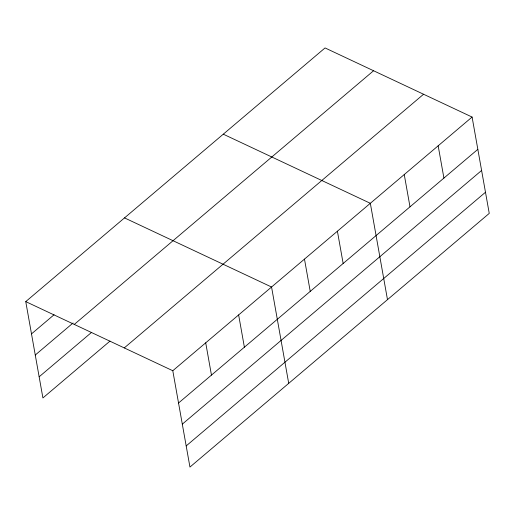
<?xml version="1.0" encoding="UTF-8"?>
<svg xmlns="http://www.w3.org/2000/svg" width="515" height="515" viewBox="0 0 515 515"><rect width="100%" height="100%" fill="white"/><g stroke="black" fill="none" stroke-linecap="round" stroke-linejoin="round"><path stroke-width="0.77" d="M25.75 301.61L325.049 47.934L472.088 117.053L489.25 213.39L189.951 467.066L172.789 370.729L25.75 301.61L42.912 397.947L109.978 341.104M31.499 333.887L54.056 314.768M35.265 355.028L73.066 322.989M74.276 324.418L373.575 70.742M39.146 376.813L91.58 332.368M124.263 347.921L423.568 94.245M172.789 370.729L472.088 117.053M178.538 403.007L477.836 149.331M182.304 424.148L481.602 170.465M186.185 445.926L485.484 192.25M223.291 134.183L370.33 203.303L387.486 299.64M124.521 217.897L271.56 287.016L288.715 383.353M438.168 145.803L443.917 178.081M404.249 174.553L409.998 206.83M337.402 231.203L343.151 263.48M304.481 259.109L310.23 291.387M238.638 314.923L244.387 347.2M205.71 342.823L211.459 375.1"/></g></svg>
